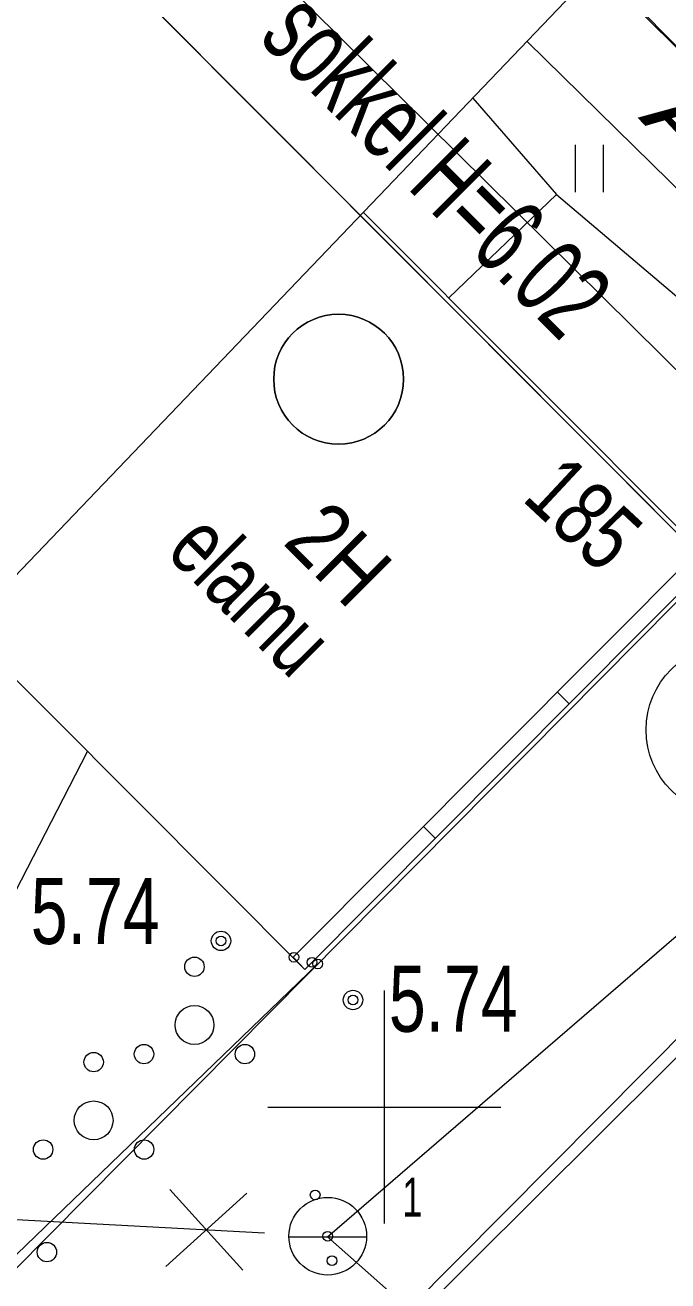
# Model space of a CAD drawing. Extents: x -1681 to 532, y 0 to 8657.
# Drawn here: x 532.24538 to 532.25365, y 6469.84776 to 6469.86393 of the extents above; entities that cross this region are included whole.
import ezdxf

# ---------------------------------------------------------------- set-up
doc = ezdxf.new("R2010")
doc.units = 0
doc.header["$LTSCALE"] = 0.00039
for name, color, linetype, lineweight in [('11', 7, 'Continuous', 13), ('12', 7, 'Continuous', 13), ('13', 7, 'Continuous', 13), ('15', 7, 'Continuous', 13), ('16', 7, 'Continuous', 13), ('17', 7, 'Continuous', 13), ('18', 7, 'Continuous', 13), ('19', 7, 'Continuous', 13), ('2', 7, 'Continuous', 13), ('21', 7, 'Continuous', 13), ('23', 7, 'Continuous', 13), ('27', 7, 'Continuous', 13), ('28', 7, 'Continuous', 13), ('29', 7, 'Continuous', 13), ('3', 7, 'Continuous', 13), ('33', 7, 'Continuous', 13), ('34', 7, 'Continuous', 13), ('37', 7, 'Continuous', 13), ('39', 7, 'Continuous', 13), ('7', 7, 'Continuous', 13), ('9', 7, 'Continuous', 13)]:
    doc.layers.add(name, color=color, linetype=linetype, lineweight=lineweight)

msp = doc.modelspace()

# ---------------------------------------------------------------- linework, layer by layer
at = {"layer": '11'}
msp.add_line((532.24877, 6469.84833), (532.24977, 6469.84833), dxfattribs=at)
msp.add_circle((532.249273, 6469.848338), 0.0005, dxfattribs=at)
msp.add_circle((532.249273, 6469.848338), 0.0005, dxfattribs=at)
at = {"layer": '12'}
for p, q in [((532.24314, 6469.84867), (532.24618, 6469.85458)), ((532.24724, 6469.84894), (532.24818, 6469.8479)), ((532.24719, 6469.84795), (532.24823, 6469.84889)), ((532.24314, 6469.84867), (532.24846, 6469.84838)), ((532.24927, 6469.84833), (532.2522, 6469.84574))]:
    msp.add_line(p, q, dxfattribs=at)
msp.add_lwpolyline([(532.24927, 6469.84833), (532.25376, 6469.8522), (532.25712, 6469.85503), (532.26194, 6469.86015)], dxfattribs=at)
at = {"layer": '13'}
msp.add_circle((532.254471, 6469.854857), 0.0011, dxfattribs=at)
msp.add_circle((532.254471, 6469.854857), 0.0011, dxfattribs=at)
at = {"layer": '15'}
msp.add_line((532.24914, 6469.85184), (532.24445, 6469.84732), dxfattribs=at)
at = {"layer": '16'}
for points in [[(532.25276, 6469.86468), (532.25658, 6469.8608), (532.25697, 6469.86051), (532.25713, 6469.86048), (532.25795, 6469.86109), (532.25928, 6469.86233)], [(532.25184, 6469.86372), (532.25619, 6469.85945), (532.26684, 6469.84897), (532.27493, 6469.84094), (532.27845, 6469.83745)]]:
    msp.add_lwpolyline(points, dxfattribs=at)
at = {"layer": '17'}
for centre in [(532.247899, 6469.85214), (532.247899, 6469.85214), (532.249598, 6469.851379), (532.249598, 6469.851379)]:
    msp.add_circle(centre, 0.000125, dxfattribs=at)
at = {"layer": '18'}
for points in [[(532.05313, 6470.05452), (532.06709, 6470.0413), (532.09635, 6470.01351), (532.11377, 6469.9971), (532.12592, 6469.9855), (532.13068, 6469.98101), (532.13874, 6469.97281), (532.15103, 6469.96033), (532.16643, 6469.94491), (532.19183, 6469.91959), (532.21544, 6469.89559), (532.22732, 6469.88377), (532.23375, 6469.87747), (532.25421, 6469.85695), (532.28288, 6469.87856), (532.21876, 6469.94228), (532.22997, 6469.95358), (532.19888, 6469.98428), (532.1612, 6470.02149), (532.09119, 6470.09064)], [(532.20361, 6469.84724), (532.20241, 6469.8412), (532.20421, 6469.83941), (532.22062, 6469.82306), (532.25421, 6469.85695), (532.23375, 6469.87747)], [(532.22062, 6469.82306), (532.22551, 6469.81827), (532.23952, 6469.80452), (532.27276, 6469.8387), (532.25421, 6469.85695)], [(532.22062, 6469.82306), (532.22551, 6469.81827), (532.23952, 6469.80452), (532.27276, 6469.8387), (532.25421, 6469.85695)]]:
    msp.add_lwpolyline(points, close=True, dxfattribs=at)
at = {"layer": '19'}
for p, q in [((532.25246, 6469.86239), (532.25246, 6469.86178)), ((532.25282, 6469.86239), (532.25282, 6469.86178))]:
    msp.add_line(p, q, dxfattribs=at)
at = {"layer": '2'}
msp.add_line((532.25421, 6469.85703), (532.24973, 6469.86152), dxfattribs=at)
msp.add_lwpolyline([(532.24883, 6469.85193), (532.25406, 6469.85718), (532.25421, 6469.85703), (532.24898, 6469.85177)], close=True, dxfattribs=at)
msp.add_lwpolyline([(532.25421, 6469.85703), (532.24898, 6469.85177), (532.2446, 6469.85616)], dxfattribs=at)
at = {"layer": '21'}
for centre, radius in [((532.247557, 6469.851807), 0.000125), ((532.247557, 6469.851807), 0.000125), ((532.247557, 6469.851057), 0.00025), ((532.247557, 6469.851057), 0.00025), ((532.246259, 6469.850579), 0.000125), ((532.246259, 6469.850579), 0.000125), ((532.246907, 6469.850682), 0.000125), ((532.246907, 6469.850682), 0.000125), ((532.248207, 6469.850682), 0.000125), ((532.248207, 6469.850682), 0.000125), ((532.246259, 6469.849829), 0.00025), ((532.246259, 6469.849829), 0.00025), ((532.245609, 6469.849454), 0.000125), ((532.245609, 6469.849454), 0.000125), ((532.246909, 6469.849454), 0.000125), ((532.246909, 6469.849454), 0.000125), ((532.245658, 6469.848133), 0.000125), ((532.245658, 6469.848133), 0.000125)]:
    msp.add_circle(centre, radius, dxfattribs=at)
at = {"layer": '27'}
msp.add_lwpolyline([(532.24035, 6469.85172), (532.25664, 6469.86874), (532.28329, 6469.84267), (532.24041, 6469.79635), (532.21228, 6469.82197)], close=True, dxfattribs=at)
at = {"layer": '28'}
for centre in [(532.247899, 6469.85214), (532.247899, 6469.85214), (532.248837, 6469.85193), (532.248837, 6469.85193), (532.249071, 6469.851863), (532.249071, 6469.851863), (532.249145, 6469.851844), (532.249145, 6469.851844), (532.249598, 6469.851379), (532.249598, 6469.851379), (532.249111, 6469.84887), (532.249111, 6469.84887), (532.249273, 6469.848338), (532.249273, 6469.848338), (532.249329, 6469.848022), (532.249329, 6469.848022)]:
    msp.add_circle(centre, 0.0000625, dxfattribs=at)
at = {"layer": '29'}
for p, q in [((532.25, 6469.8515), (532.25, 6469.8485)), ((532.2485, 6469.85), (532.2515, 6469.85))]:
    msp.add_line(p, q, dxfattribs=at)
at = {"layer": '3'}
for p, q in [((532.25238, 6469.85519), (532.25223, 6469.85534)), ((532.25066, 6469.85346), (532.25051, 6469.85361))]:
    msp.add_line(p, q, dxfattribs=at)
at = {"layer": '33'}
msp.add_lwpolyline([(532.23431, 6469.87784), (532.23518, 6469.87786), (532.27271, 6469.84076), (532.27275, 6469.83971)], dxfattribs=at)
at = {"layer": '34'}
msp.add_lwpolyline([(532.23022, 6469.82722), (532.24344, 6469.81424), (532.2699, 6469.8415), (532.25696, 6469.85382)], close=True, dxfattribs=at)
msp.add_circle((532.249413, 6469.859371), 0.000836, dxfattribs=at)
msp.add_circle((532.249413, 6469.859371), 0.000836, dxfattribs=at)
for start, end in [(0, 180), (180, 0)]:
    msp.add_arc((532.249413, 6469.859371), 0.000836, start, end, dxfattribs=at)
at = {"layer": '37'}
msp.add_lwpolyline([(532.23952, 6469.80452), (532.27276, 6469.8387), (532.25421, 6469.85695), (532.22062, 6469.82306)], close=True, dxfattribs=at)
at = {"layer": '39'}
msp.add_lwpolyline([(532.23019, 6469.82714), (532.25703, 6469.85416), (532.2699, 6469.8415), (532.24328, 6469.81414)], close=True, dxfattribs=at)
at = {"layer": '7'}
for points in [[(532.25274, 6469.86466), (532.26881, 6469.84871), (532.26631, 6469.84568)], [(532.26631, 6469.84568), (532.26881, 6469.84871), (532.25274, 6469.86466)]]:
    msp.add_lwpolyline(points, dxfattribs=at)
at = {"layer": '9'}
msp.add_line((532.25083, 6469.86042), (532.25222, 6469.86175), dxfattribs=at)
msp.add_lwpolyline([(532.25114, 6469.86299), (532.25222, 6469.86175), (532.2574, 6469.85736)], dxfattribs=at)

# ---------------------------------------------------------------- texts
at = {"layer": '16', "width": 1.4}
msp.add_text('A', height=0.0008, rotation=313, dxfattribs=at).set_placement((532.25326, 6469.86274))
at = {"layer": '17', "width": 0.75}
for p in [(532.24545, 6469.8521), (532.25006, 6469.85097)]:
    msp.add_text('5.74', height=0.00085, dxfattribs=at).set_placement(p)
at = {"layer": '2'}
for s, rotation, width, p in [('185', 317, 0.75, (532.25176, 6469.85782)), ('2H', 315, 0.85, (532.24868, 6469.85726)), ('elamu', 315, 0.75, (532.24717, 6469.85713))]:
    msp.add_text(s, height=0.00085, rotation=rotation, dxfattribs=dict(at, width=width)).set_placement(p)
at = {"layer": '23', "width": 0.7}
msp.add_text('1', height=0.0005, dxfattribs=at).set_placement((532.25023, 6469.84859))
at = {"layer": '3', "width": 0.65}
msp.add_text('sokkel H=6.02', height=0.001, rotation=315, dxfattribs=at).set_placement((532.24837, 6469.86375))

doc.saveas('drawing.dxf')
